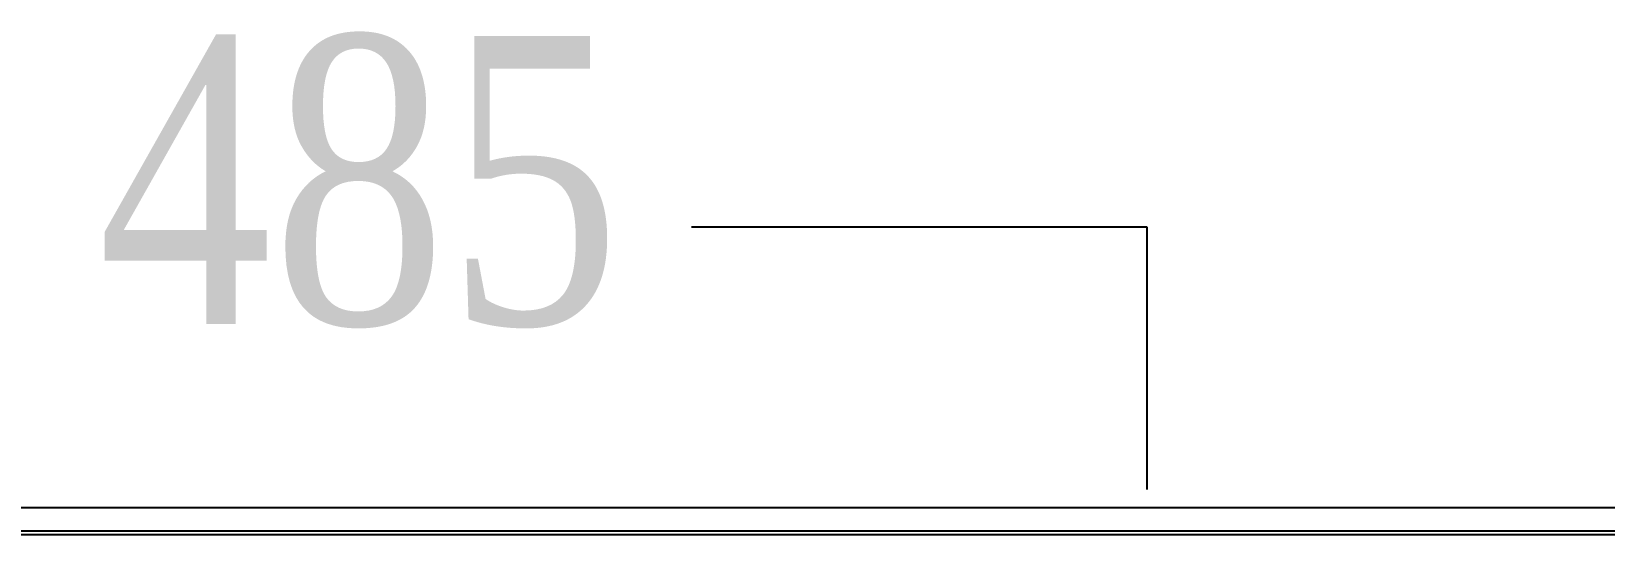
# Model space of a CAD drawing. Header units: millimetres. Extents: x 19 to 859, y 22 to 702.
# Drawn here: x 331.97 to 342.14, y 225.68 to 228.94 of the extents above; entities that cross this region are included whole.
import ezdxf
from ezdxf.enums import TextEntityAlignment as Align

# ---------------------------------------------------------------- set-up
doc = ezdxf.new("R2010")
doc.units = ezdxf.units.MM
doc.layers.add('40', color=4, linetype='Continuous')
doc.styles.add('SS', font='batang.ttc', dxfattribs={"width": 0.8})

msp = doc.modelspace()

# ---------------------------------------------------------------- linework, layer by layer
msp.add_line((339.187, 227.674), (336.24, 227.674))
at = {"color": 7, "linetype": 'Continuous'}
for p, q in [((339.187, 225.976), (339.187, 227.674)), ((284.965, 225.859), (358.665, 225.859)), ((284.79, 225.685), (358.839, 225.685)), ((284.815, 225.709), (358.815, 225.709))]:
    msp.add_line(p, q, dxfattribs=at)

# ---------------------------------------------------------------- texts
at = {"layer": '40', "color": 0, "style": 'SS', "width": 0.8}
msp.add_text('485', height=1.8658, dxfattribs=at).set_placement((334.092, 227.047), align=Align.CENTER)

doc.saveas('drawing.dxf')
